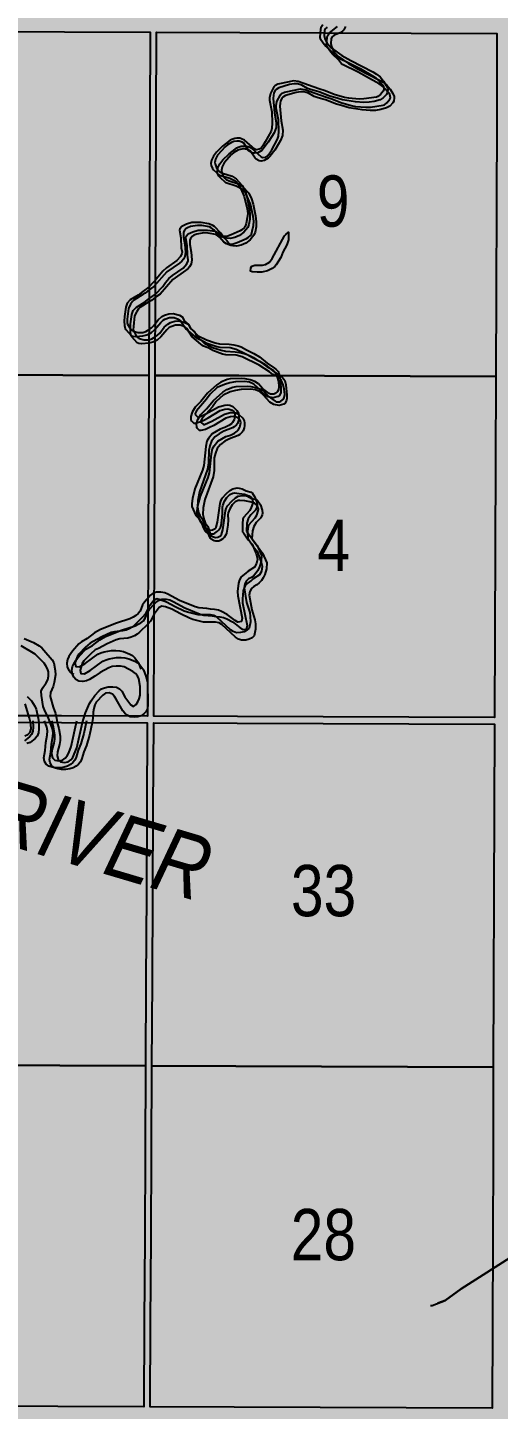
# Model space of a CAD drawing. Extents: x 403018 to 417191, y 6033193 to 6042673.
# Drawn here: x 414123 to 414196.5, y 6037483.4 to 6037699.1 of the extents above; entities that cross this region are included whole.
import ezdxf
from ezdxf.enums import TextEntityAlignment as Align

# ---------------------------------------------------------------- set-up
doc = ezdxf.new("R2010")
doc.units = 0
doc.header["$LTSCALE"] = 5
doc.linetypes.add('DASHED2', pattern=[9.525, 6.35, -3.175])
for name, color, linetype in [('Quarters', 8, 'Continuous'), ('RoadSeg', 57, 'DASHED2'), ('T-WATER', 160, 'Continuous'), ('T-WATER-H', 133, 'Continuous'), ('T-WATER-T', 170, 'Continuous')]:
    doc.layers.add(name, color=color, linetype=linetype)
doc.layers.add('ROUTE-MAP-BACKGROUND-H', color=7, linetype='Continuous', true_color=0xf0ebff)
doc.styles.add('120', font='ARIALN.TTF', dxfattribs={"height": 13})
doc.styles.add('80LS', font='ARIALNI.TTF', dxfattribs={"height": 10})

msp = doc.modelspace()

# ---------------------------------------------------------------- hatches: boundary and pattern name
at = {"layer": 'ROUTE-MAP-BACKGROUND-H'}
h = msp.add_hatch(color=256, dxfattribs=at)
h.dxf.hatch_style = 1
h.paths.add_polyline_path([(412923.423, 6037807.465), (416092.9, 6037807.465), (416092.9, 6035965.758), (412923.423, 6035965.758)])
at = {"layer": 'T-WATER-H'}
h = msp.add_hatch(color=256, dxfattribs=at)
h.dxf.hatch_style = 1
h.paths.add_polyline_path([(414126.76, 6037590.889), (414125.644, 6037590.892), (414126.005, 6037589.935), (414126.096, 6037589.359), (414126.058, 6037588.701), (414125.838, 6037587.519), (414125.735, 6037586.267), (414125.523, 6037585.126), (414125.654, 6037584.577), (414125.913, 6037584.128), (414126.3, 6037583.838), (414126.824, 6037583.659), (414127.436, 6037583.583), (414128.116, 6037583.586), (414128.732, 6037583.663), (414129.249, 6037583.847), (414129.681, 6037584.089), (414130.078, 6037584.398), (414130.385, 6037584.787), (414130.594, 6037585.265), (414130.898, 6037586.341), (414131.298, 6037587.326), (414131.804, 6037588.931), (414132.219, 6037590.875), (414130.701, 6037590.879), (414129.785, 6037586.929), (414129.417, 6037585.946), (414129.172, 6037585.458), (414128.867, 6037585.075), (414128.44, 6037584.779), (414127.84, 6037584.679), (414127.24, 6037584.76), (414126.885, 6037585.115), (414126.748, 6037585.689), (414126.809, 6037586.329), (414127.118, 6037587.451), (414127.203, 6037588.075), (414127.207, 6037588.749), (414126.991, 6037589.955)])

# ---------------------------------------------------------------- linework, layer by layer
at = {"layer": 'Quarters'}
for points in [[(414101.751, 6037644.981), (414088.698, 6037645.027), (414088.755, 6037658.418), (414088.813, 6037671.808), (414088.87, 6037685.199), (414088.88, 6037687.475), (414088.928, 6037698.589), (414101.976, 6037698.544), (414115.359, 6037698.497), (414128.742, 6037698.45), (414142.125, 6037698.403), (414142.072, 6037685.013), (414142.019, 6037671.622), (414141.967, 6037658.231), (414141.914, 6037644.841), (414128.526, 6037644.888), (414115.139, 6037644.934), (414107.739, 6037644.96), (414101.751, 6037644.981)], [(414155.971, 6037644.791), (414142.918, 6037644.837), (414142.971, 6037658.228), (414143.024, 6037671.618), (414143.076, 6037685.009), (414143.129, 6037698.4), (414156.176, 6037698.354), (414169.558, 6037698.307), (414182.94, 6037698.261), (414196.322, 6037698.214), (414196.275, 6037684.823), (414196.227, 6037671.432), (414196.18, 6037658.041), (414196.132, 6037644.651), (414182.745, 6037644.698), (414169.358, 6037644.745), (414155.971, 6037644.791)], [(414101.527, 6037591.769), (414088.47, 6037591.817), (414088.526, 6037604.864), (414088.583, 6037618.246), (414088.64, 6037631.637), (414088.698, 6037645.027), (414101.751, 6037644.981), (414107.739, 6037644.96), (414115.139, 6037644.934), (414128.526, 6037644.888), (414141.914, 6037644.841), (414141.861, 6037631.45), (414141.808, 6037618.059), (414141.756, 6037604.673), (414141.704, 6037591.621), (414128.312, 6037591.67), (414128.075, 6037591.671), (414114.92, 6037591.72), (414101.527, 6037591.769)], [(414195.99, 6037604.478), (414195.943, 6037591.422), (414182.551, 6037591.472), (414169.159, 6037591.521), (414155.766, 6037591.57), (414142.709, 6037591.618), (414142.76, 6037604.669), (414142.813, 6037618.056), (414142.866, 6037631.447), (414142.918, 6037644.837), (414155.971, 6037644.791), (414169.358, 6037644.745), (414182.745, 6037644.698), (414196.132, 6037644.651), (414196.085, 6037631.26), (414196.037, 6037617.869), (414195.99, 6037604.478)], [(414101.181, 6037537.208), (414088.102, 6037537.256), (414088.192, 6037550.644), (414088.283, 6037564.031), (414088.374, 6037577.422), (414088.465, 6037590.812), (414101.523, 6037590.765), (414114.915, 6037590.715), (414128.308, 6037590.666), (414141.7, 6037590.617), (414141.631, 6037577.226), (414141.561, 6037563.836), (414141.493, 6037550.449), (414141.424, 6037537.061), (414128.01, 6037537.11), (414114.596, 6037537.159), (414101.181, 6037537.208)], [(414195.798, 6037550.25), (414195.751, 6037536.863), (414182.337, 6037536.912), (414168.922, 6037536.961), (414155.508, 6037537.01), (414142.429, 6037537.058), (414142.497, 6037550.445), (414142.566, 6037563.832), (414142.635, 6037577.223), (414142.705, 6037590.613), (414155.762, 6037590.566), (414169.155, 6037590.516), (414182.547, 6037590.467), (414195.94, 6037590.418), (414195.892, 6037577.027), (414195.844, 6037563.637), (414195.798, 6037550.25)], [(414100.844, 6037483.994), (414087.742, 6037484.042), (414087.831, 6037497.094), (414087.921, 6037510.481), (414088.011, 6037523.869), (414088.102, 6037537.256), (414101.181, 6037537.208), (414114.596, 6037537.159), (414128.01, 6037537.11), (414141.424, 6037537.061), (414141.356, 6037523.674), (414141.287, 6037510.287), (414141.219, 6037496.899), (414141.152, 6037483.847), (414127.716, 6037483.896), (414114.28, 6037483.945), (414100.844, 6037483.994)], [(414155.257, 6037483.796), (414142.156, 6037483.844), (414142.223, 6037496.896), (414142.291, 6037510.283), (414142.36, 6037523.67), (414142.429, 6037537.058), (414155.508, 6037537.01), (414168.922, 6037536.961), (414182.337, 6037536.912), (414195.751, 6037536.863), (414195.704, 6037523.476), (414195.658, 6037510.088), (414195.611, 6037496.701), (414195.565, 6037483.649), (414182.129, 6037483.698), (414168.693, 6037483.747), (414155.257, 6037483.796)]]:
    msp.add_lwpolyline(points, close=True, dxfattribs=at)
at = {"layer": 'RoadSeg', "flags": 128}
msp.add_lwpolyline([(414495.134, 6037409.072), (414485.611, 6037407.64), (414483.646, 6037407.573), (414482.947, 6037407.74), (414482.247, 6037408.173), (414481.748, 6037408.805), (414475.587, 6037419.261), (414474.655, 6037420.56), (414473.622, 6037421.626), (414448.747, 6037439.574), (414446.749, 6037440.607), (414444.119, 6037441.339), (414439.124, 6037442.005), (414432.097, 6037442.105), (414427.402, 6037441.905), (414425.604, 6037441.406), (414404.891, 6037432.348), (414403.293, 6037431.782), (414402.028, 6037431.582), (414393.969, 6037432.448), (414391.871, 6037432.815), (414390.772, 6037433.347), (414389.607, 6037434.546), (414381.848, 6037445.302), (414379.384, 6037448.066), (414377.319, 6037449.864), (414376.553, 6037450.896), (414376.386, 6037451.695), (414376.853, 6037466.114), (414377.386, 6037475.339), (414377.385, 6037475.838), (414377.619, 6037480.001), (414378.618, 6037490.057), (414379.084, 6037496.784), (414378.984, 6037506.274), (414378.618, 6037512.968), (414378.418, 6037514.566), (414378.085, 6037515.332), (414377.419, 6037516.264), (414376.72, 6037516.764), (414375.654, 6037517.962), (414373.856, 6037521.492), (414372.857, 6037524.19), (414371.591, 6037528.385), (414338.325, 6037526.388), (414305.691, 6037524.656), (414302.294, 6037524.589), (414299.73, 6037524.323), (414287.875, 6037523.69), (414287.742, 6037536.444), (414288.042, 6037569.577), (414288.042, 6037589.924), (414288.275, 6037590.29), (414288.674, 6037590.523), (414292.87, 6037590.523), (414288.674, 6037590.523), (414288.275, 6037590.29), (414288.042, 6037589.924), (414288.042, 6037569.577), (414287.742, 6037536.444), (414287.875, 6037523.69), (414236.56, 6037520.493), (414235.694, 6037520.327), (414233.496, 6037520.327), (414218.944, 6037519.528), (414217.313, 6037518.962), (414214.482, 6037517.263), (414212.317, 6037515.732), (414199.464, 6037507.806), (414190.739, 6037502.245), (414188.208, 6037500.447), (414186.21, 6037499.648), (414181.115, 6037499.614), (414178.651, 6037499.248), (414181.115, 6037499.614), (414186.21, 6037499.648), (414188.208, 6037500.447), (414190.739, 6037502.245), (414199.464, 6037507.806), (414212.317, 6037515.732), (414214.482, 6037517.263), (414217.313, 6037518.962), (414218.944, 6037519.528), (414233.496, 6037520.327), (414235.694, 6037520.327), (414236.56, 6037520.493), (414287.875, 6037523.69), (414299.73, 6037524.323), (414302.294, 6037524.589), (414305.691, 6037524.656), (414338.325, 6037526.388), (414371.591, 6037528.385), (414374.588, 6037528.485), (414375.854, 6037528.852), (414377.119, 6037529.751), (414377.319, 6037530.55), (414377.319, 6037535.745), (414376.886, 6037550.363), (414377.386, 6037552.361), (414377.419, 6037553.993), (414377.019, 6037567.813), (414377.219, 6037568.978), (414378.051, 6037571.076), (414378.085, 6037571.676), (414377.918, 6037572.208), (414377.086, 6037572.941), (414376.753, 6037573.807), (414376.586, 6037580.733), (414376.719, 6037580.833), (414376.586, 6037580.733), (414376.753, 6037573.807), (414377.086, 6037572.941), (414377.918, 6037572.208), (414378.085, 6037571.676), (414378.051, 6037571.076), (414377.219, 6037568.978), (414377.019, 6037567.813), (414377.419, 6037553.993), (414377.386, 6037552.361), (414376.886, 6037550.363), (414377.319, 6037535.745), (414377.319, 6037530.55), (414377.119, 6037529.751), (414375.854, 6037528.852), (414374.588, 6037528.485), (414371.591, 6037528.385)], dxfattribs=at)
at = {"layer": 'T-WATER'}
for points in [[(414172.644, 6037699.301), (414172.397, 6037698.781), (414172.193, 6037698.547), (414171.828, 6037698.299), (414170.868, 6037697.94), (414170.504, 6037697.604), (414170.413, 6037697.361), (414170.391, 6037696.637), (414170.464, 6037696.143), (414170.795, 6037695.456), (414171.453, 6037694.68), (414173.105, 6037693.496), (414174.513, 6037692.702), (414177.948, 6037690.935), (414178.533, 6037690.583), (414179.108, 6037690.139), (414179.64, 6037689.493), (414180.062, 6037688.818), (414180.248, 6037688.36), (414180.277, 6037688.143), (414180.195, 6037687.646), (414180.073, 6037687.394), (414179.559, 6037686.863), (414179.07, 6037686.585), (414178.154, 6037686.31), (414177.364, 6037686.196), (414176.526, 6037686.172), (414175.237, 6037686.281), (414173.224, 6037686.577), (414172.015, 6037686.967), (414171.243, 6037687.149), (414169.521, 6037687.845), (414169.139, 6037687.967), (414168.246, 6037688.197), (414167.781, 6037688.379), (414166.88, 6037688.865), (414166.171, 6037689.074), (414165.67, 6037689.093), (414164.964, 6037688.972), (414163.274, 6037688.494), (414162.848, 6037688.246), (414162.733, 6037688.117), (414162.514, 6037687.659), (414162.429, 6037687.334), (414162.398, 6037686.83), (414162.611, 6037684.578), (414162.858, 6037683.092), (414162.827, 6037682.28), (414162.517, 6037681.49), (414162.165, 6037680.876), (414161.61, 6037680.008), (414160.833, 6037678.996), (414160.577, 6037678.738), (414159.965, 6037678.367), (414159.472, 6037678.284), (414159.168, 6037678.328), (414158.719, 6037678.565), (414158.541, 6037678.745), (414157.79, 6037679.874), (414157.534, 6037680.034), (414157.041, 6037680.163), (414156.72, 6037680.187), (414156.221, 6037680.107), (414155.859, 6037679.985), (414155.239, 6037679.62), (414154.858, 6037679.295), (414153.696, 6037677.994), (414153.384, 6037677.361), (414153.282, 6037676.873), (414153.286, 6037676.673), (414153.504, 6037676.022), (414153.812, 6037675.625), (414154.031, 6037675.432), (414154.471, 6037675.185), (414155.936, 6037674.722), (414156.577, 6037674.309), (414157.534, 6037673.276), (414157.976, 6037672.372), (414158.235, 6037671.565), (414158.6, 6037669.74), (414158.685, 6037668.823), (414158.683, 6037667.996), (414158.538, 6037667.164), (414158.355, 6037666.7), (414157.761, 6037665.966), (414157.096, 6037665.461), (414156.369, 6037665.152), (414155.625, 6037665.008), (414155.124, 6037665.034), (414154.752, 6037665.092), (414154.064, 6037665.359), (414153.657, 6037665.652), (414153.05, 6037666.349), (414152.679, 6037666.678), (414152.383, 6037666.818), (414151.22, 6037667.048), (414150.51, 6037667.07), (414149.426, 6037666.887), (414148.961, 6037666.712), (414148.755, 6037666.585), (414148.427, 6037666.209), (414148.339, 6037665.94), (414148.348, 6037665.248), (414148.56, 6037664.077), (414148.645, 6037662.888), (414148.557, 6037662.217), (414148.31, 6037661.778), (414148.079, 6037661.508), (414147.688, 6037661.19), (414145.7, 6037659.817), (414143.698, 6037657.534), (414142.967, 6037657.019), (414142.332, 6037656.531), (414141.959, 6037656.296), (414140.556, 6037655.411), (414140.335, 6037655.203), (414140.038, 6037654.797), (414139.723, 6037654.144), (414139.516, 6037652.463), (414139.51, 6037651.967), (414139.572, 6037651.71), (414139.892, 6037651.102), (414140.226, 6037650.731), (414140.411, 6037650.607), (414141.187, 6037650.375), (414141.936, 6037650.405), (414142.395, 6037650.541), (414142.942, 6037650.841), (414143.281, 6037651.087), (414143.635, 6037651.441), (414144.331, 6037652.348), (414144.902, 6037652.848), (414145.339, 6037653.092), (414146, 6037653.297), (414146.688, 6037653.323), (414147.666, 6037653.048), (414148.094, 6037652.806), (414148.433, 6037652.137), (414149.074, 6037651.633), (414149.368, 6037651.024), (414150.602, 6037649.858), (414151.892, 6037649.206), (414153.217, 6037648.745), (414153.909, 6037648.598), (414155.416, 6037648.518), (414156.12, 6037648.426), (414156.806, 6037648.272), (414157.275, 6037648.102), (414158.13, 6037647.618), (414159.243, 6037647.076), (414160.129, 6037646.529), (414161.331, 6037645.524), (414162.46, 6037644.768), (414162.748, 6037644.575), (414163.042, 6037644.236), (414163.158, 6037644.017), (414163.326, 6037643.352), (414163.474, 6037641.734), (414163.474, 6037641.237), (414163.433, 6037640.946), (414163.223, 6037640.5), (414163.015, 6037640.331), (414162.277, 6037640.147), (414161.458, 6037640.302), (414160.863, 6037640.648), (414159.835, 6037641.756), (414159.219, 6037642.293), (414158.584, 6037642.568), (414157.834, 6037642.678), (414156.377, 6037642.652), (414155.477, 6037642.494), (414154.64, 6037642.255), (414153.538, 6037641.771), (414152.44, 6037640.738), (414151.87, 6037639.93), (414150.276, 6037638.144), (414150.054, 6037637.716), (414150.113, 6037637.494), (414150.496, 6037637.146), (414150.649, 6037637.157), (414151.756, 6037637.692), (414153.737, 6037638.766), (414154.689, 6037639.03), (414155.187, 6037639.052), (414155.504, 6037639.001), (414155.963, 6037638.798), (414156.596, 6037638.162), (414156.845, 6037637.732), (414156.904, 6037637.454), (414156.874, 6037636.945), (414156.831, 6037636.623), (414156.653, 6037636.157), (414156.528, 6037635.963), (414156.161, 6037635.619), (414155.873, 6037635.455), (414154.551, 6037634.954), (414153.803, 6037634.55), (414153.138, 6037634.054), (414152.8, 6037633.686), (414152.613, 6037633.397), (414152.326, 6037632.687), (414152.169, 6037631.955), (414152.127, 6037630.009), (414151.997, 6037629.017), (414150.711, 6037625.481), (414150.438, 6037624.159), (414150.393, 6037623.108), (414150.561, 6037622.293), (414150.756, 6037621.833), (414151.175, 6037621.234), (414151.457, 6037620.24), (414151.697, 6037619.812), (414151.877, 6037619.676), (414152.37, 6037619.544), (414152.7, 6037619.561), (414153.148, 6037619.791), (414153.291, 6037619.997), (414153.491, 6037620.742), (414153.919, 6037623.699), (414154.015, 6037624.038), (414154.236, 6037624.485), (414154.925, 6037625.221), (414155.473, 6037625.713), (414155.902, 6037625.966), (414156.569, 6037626.097), (414156.882, 6037626.083), (414157.369, 6037625.956), (414157.991, 6037625.64), (414158.772, 6037625.438), (414158.915, 6037625.326), (414159.366, 6037624.655), (414159.644, 6037623.818), (414159.685, 6037623.324), (414159.649, 6037623.073), (414159.443, 6037622.614), (414158.703, 6037621.895), (414158.324, 6037621.262), (414158.109, 6037620.58), (414158.034, 6037619.337), (414158.071, 6037619.288), (414159.041, 6037617.999), (414159.717, 6037617.1), (414160.388, 6037615.562), (414160.33, 6037614.618), (414160.039, 6037613.761), (414159.808, 6037613.216), (414159.532, 6037612.823), (414159.187, 6037612.458), (414158.787, 6037612.144), (414158.344, 6037611.891), (414157.981, 6037611.564), (414157.738, 6037611.091), (414157.626, 6037610.516), (414158.025, 6037608.235), (414158.512, 6037606.684), (414158.59, 6037606.058), (414158.61, 6037605.198), (414158.41, 6037604.201), (414158.057, 6037603.884), (414157.629, 6037603.644), (414157.074, 6037603.521), (414156.436, 6037603.507), (414155.919, 6037603.687), (414155.478, 6037603.956), (414153.351, 6037605.956), (414152.908, 6037606.199), (414152.375, 6037606.339), (414151.083, 6037606.301), (414150.457, 6037606.339), (414148.785, 6037606.728), (414148.278, 6037606.922), (414146.872, 6037607.604), (414145.511, 6037608.332), (414144.532, 6037608.699), (414143.987, 6037608.824), (414143.548, 6037608.592), (414142.772, 6037607.59), (414142.188, 6037606.462), (414141.761, 6037605.982), (414140.501, 6037604.746), (414140.124, 6037604.429), (414139.676, 6037604.187), (414139.193, 6037603.982), (414138.655, 6037603.836), (414137.383, 6037603.734), (414136.849, 6037603.583), (414135.421, 6037602.92), (414134.069, 6037602.188), (414133.579, 6037601.976), (414132.825, 6037601.332), (414131.798, 6037600.264), (414131.525, 6037599.845), (414131.194, 6037598.818), (414131.314, 6037598.316), (414131.906, 6037598.25), (414132.787, 6037598.763), (414134.777, 6037600.209), (414135.247, 6037600.431), (414135.752, 6037600.598), (414136.908, 6037600.794), (414137.594, 6037600.798), (414138.201, 6037600.728), (414138.789, 6037600.614), (414139.749, 6037600.227), (414140.199, 6037599.99), (414140.533, 6037599.651), (414141.101, 6037598.86), (414141.49, 6037597.863), (414141.725, 6037596.97), (414141.762, 6037593.421), (414141.709, 6037592.779), (414141.488, 6037592.322), (414141.147, 6037591.989), (414140.727, 6037591.708), (414140.234, 6037591.534), (414139.626, 6037591.464), (414139.017, 6037591.528), (414138.572, 6037591.797), (414138.213, 6037592.114), (414137.896, 6037592.489), (414136.846, 6037594.308), (414136.567, 6037594.733), (414136.237, 6037595.087), (414135.741, 6037595.275), (414135.151, 6037595.215), (414134.745, 6037594.946), (414133.736, 6037593.85), (414133.52, 6037593.39), (414133.361, 6037592.863), (414133.237, 6037592.277), (414133.184, 6037591.318), (414133.11, 6037590.648), (414132.688, 6037588.682), (414132.181, 6037587.078), (414131.78, 6037586.094), (414131.475, 6037585.019), (414131.265, 6037584.541), (414130.958, 6037584.153), (414130.561, 6037583.844), (414130.129, 6037583.603), (414129.612, 6037583.419), (414128.996, 6037583.343), (414128.317, 6037583.341), (414127.705, 6037583.417), (414127.182, 6037583.596), (414126.795, 6037583.887), (414126.536, 6037584.336), (414126.406, 6037584.884), (414126.619, 6037586.025), (414126.723, 6037587.277), (414126.945, 6037588.458), (414126.983, 6037589.115), (414126.893, 6037589.691), (414126.524, 6037590.672), (414126.247, 6037591.344), (414125.62, 6037592.629), (414125.444, 6037593.151), (414125.151, 6037594.882), (414125.139, 6037595.521), (414125.331, 6037596.029), (414125.913, 6037596.835), (414126.135, 6037597.318), (414126.266, 6037597.895), (414126.266, 6037598.543), (414126.086, 6037599.054), (414125.862, 6037599.51), (414125.571, 6037599.921), (414124.186, 6037601.313), (414121.972, 6037602.613)], [(414122.48, 6037603.76), (414123.905, 6037603.117), (414124.79, 6037602.609), (414125.2, 6037602.284), (414125.533, 6037601.935), (414126.862, 6037600.435), (414127.075, 6037599.949), (414127.283, 6037598.752), (414127.335, 6037598.114), (414127.141, 6037596.879), (414126.999, 6037596.298), (414126.59, 6037595.325), (414126.54, 6037594.721), (414126.991, 6037593.048), (414127.38, 6037592.053), (414127.517, 6037591.339), (414127.642, 6037590.666), (414127.879, 6037589.71), (414128.093, 6037588.504), (414128.089, 6037587.83), (414128.003, 6037587.207), (414127.693, 6037586.086), (414127.631, 6037585.447), (414127.768, 6037584.872), (414128.122, 6037584.517), (414128.722, 6037584.435), (414129.322, 6037584.536), (414129.749, 6037584.83), (414130.054, 6037585.213), (414130.299, 6037585.7), (414130.668, 6037586.683), (414131.593, 6037590.657), (414131.787, 6037591.323), (414132.031, 6037592.175), (414132.661, 6037593.595), (414132.922, 6037594.06), (414133.519, 6037594.872), (414134.159, 6037595.612), (414134.554, 6037595.9), (414135.03, 6037596.091), (414135.608, 6037596.203), (414136.296, 6037596.227), (414136.908, 6037596.151), (414137.381, 6037595.924), (414137.718, 6037595.537), (414138.179, 6037594.646), (414139.114, 6037593.401), (414139.544, 6037593.164), (414139.956, 6037593.45), (414140.232, 6037593.868), (414140.449, 6037594.361), (414140.583, 6037594.912), (414140.583, 6037596.252), (414140.387, 6037597.456), (414140.184, 6037597.959), (414139.836, 6037598.326), (414139.415, 6037598.611), (414138.077, 6037599.333), (414137.512, 6037599.454), (414136.824, 6037599.447), (414136.188, 6037599.387), (414135.668, 6037599.212), (414134.314, 6037598.477), (414133.502, 6037597.869), (414132.665, 6037597.358), (414132.174, 6037597.165), (414131.624, 6037597.039), (414131.009, 6037597.129), (414130.554, 6037597.39), (414130.213, 6037597.745), (414129.992, 6037598.218), (414129.926, 6037598.84), (414130.034, 6037599.411), (414130.253, 6037599.895), (414130.539, 6037600.332), (414130.822, 6037600.733), (414131.817, 6037601.857), (414132.218, 6037602.176), (414133.139, 6037602.671), (414134.286, 6037603.571), (414135.191, 6037604.068), (414137.677, 6037605.047), (414139.797, 6037605.752), (414140.291, 6037605.982), (414140.708, 6037606.233), (414141.081, 6037606.542), (414141.382, 6037606.931), (414141.769, 6037607.921), (414142.066, 6037608.326), (414142.778, 6037609.108), (414143.029, 6037609.407), (414143.436, 6037609.72), (414143.95, 6037609.894), (414144.638, 6037609.89), (414145.243, 6037609.78), (414145.725, 6037609.563), (414147.543, 6037608.545), (414149.973, 6037607.55), (414150.548, 6037607.402), (414151.812, 6037607.292), (414152.379, 6037607.191), (414153.025, 6037607.163), (414153.606, 6037607.049), (414154.114, 6037606.834), (414154.992, 6037606.347), (414155.417, 6037606.072), (414156.21, 6037605.411), (414156.65, 6037605.17), (414157.21, 6037605.242), (414157.339, 6037605.76), (414156.64, 6037609.261), (414156.618, 6037609.941), (414156.736, 6037611.228), (414156.918, 6037611.762), (414157.163, 6037612.211), (414157.929, 6037612.79), (414158.272, 6037613.129), (414159.29, 6037613.737), (414159.578, 6037614.285), (414159.717, 6037615), (414159.507, 6037615.835), (414158.902, 6037617.323), (414158.292, 6037618.001), (414157.549, 6037619.089), (414157.43, 6037619.263), (414157.415, 6037620.52), (414157.49, 6037621.25), (414157.58, 6037621.493), (414158.551, 6037622.58), (414158.795, 6037623.017), (414159.033, 6037623.705), (414159.047, 6037623.928), (414158.937, 6037624.425), (414158.834, 6037624.583), (414158.437, 6037624.878), (414157.733, 6037625.1), (414156.931, 6037625.245), (414156.155, 6037625.317), (414155.908, 6037625.283), (414155.448, 6037625.086), (414154.956, 6037624.617), (414154.602, 6037624.023), (414154.351, 6037623.356), (414154.298, 6037623.085), (414154.316, 6037622.287), (414154.259, 6037621.457), (414154.067, 6037620.23), (414153.966, 6037619.928), (414153.687, 6037619.512), (414153.508, 6037619.345), (414153.098, 6037619.045), (414152.888, 6037618.969), (414152.385, 6037618.937), (414152.127, 6037619.006), (414151.688, 6037619.254), (414151.568, 6037619.38), (414151.344, 6037619.819), (414150.983, 6037620.771), (414150.584, 6037621.35), (414150.111, 6037621.829), (414149.495, 6037623.212), (414149.501, 6037623.707), (414149.612, 6037624.468), (414150.009, 6037625.99), (414151.188, 6037628.894), (414151.396, 6037629.63), (414151.707, 6037632.564), (414151.906, 6037633.413), (414152.156, 6037633.844), (414152.724, 6037634.567), (414153.958, 6037635.288), (414154.696, 6037635.529), (414155.323, 6037635.815), (414155.731, 6037636.111), (414155.893, 6037636.292), (414156.146, 6037636.726), (414156.213, 6037636.953), (414156.288, 6037637.46), (414156.249, 6037637.669), (414155.985, 6037638.099), (414155.824, 6037638.224), (414155.359, 6037638.408), (414155.185, 6037638.424), (414154.689, 6037638.379), (414153.961, 6037638.162), (414152.094, 6037637.031), (414151.437, 6037636.687), (414150.796, 6037636.412), (414150.071, 6037636.208), (414149.845, 6037636.237), (414149.487, 6037636.587), (414149.419, 6037636.751), (414149.374, 6037637.246), (414149.604, 6037637.958), (414150.07, 6037638.735), (414150.948, 6037639.604), (414152.02, 6037640.892), (414153.48, 6037642.197), (414154.111, 6037642.612), (414155.071, 6037643.021), (414155.564, 6037643.098), (414157.371, 6037643.14), (414157.871, 6037643.11), (414158.666, 6037642.952), (414159.412, 6037642.689), (414159.97, 6037642.326), (414160.604, 6037641.567), (414161.657, 6037640.797), (414161.848, 6037640.711), (414162.354, 6037640.722), (414162.57, 6037640.814), (414162.96, 6037641.139), (414163.09, 6037641.376), (414163.16, 6037641.861), (414163.098, 6037642.693), (414162.9, 6037643.364), (414162.597, 6037644.063), (414162.225, 6037644.489), (414161.771, 6037644.771), (414161.309, 6037644.979), (414160.784, 6037645.411), (414159.192, 6037646.409), (414156.528, 6037647.749), (414155.554, 6037648.008), (414153.958, 6037648.049), (414153.468, 6037648.146), (414151.93, 6037648.697), (414151.198, 6037649.119), (414150.498, 6037649.407), (414150.085, 6037649.686), (414148.707, 6037650.872), (414147.856, 6037652.147), (414147.453, 6037652.444), (414146.825, 6037652.698), (414146.127, 6037652.688), (414145.372, 6037652.429), (414145.131, 6037652.284), (414144.755, 6037651.957), (414143.8, 6037650.831), (414143.235, 6037650.347), (414142.94, 6037650.183), (414142.587, 6037650.032), (414141.934, 6037649.883), (414140.863, 6037649.745), (414140.359, 6037649.816), (414140.126, 6037649.923), (414139.272, 6037650.835), (414139.168, 6037651.008), (414139.083, 6037651.497), (414139.052, 6037652.176), (414139.087, 6037652.9), (414139.283, 6037654.319), (414139.514, 6037654.974), (414140.002, 6037655.477), (414141.227, 6037656.22), (414141.961, 6037656.763), (414142.969, 6037657.5), (414142.973, 6037657.503), (414144.124, 6037658.725), (414144.548, 6037659.337), (414145.078, 6037659.948), (414145.659, 6037660.442), (414147.289, 6037661.579), (414147.862, 6037662.228), (414148.07, 6037662.689), (414148.1, 6037662.868), (414147.981, 6037663.582), (414147.93, 6037665.129), (414147.705, 6037666.348), (414147.748, 6037666.559), (414148.087, 6037666.911), (414148.795, 6037667.244), (414149.651, 6037667.5), (414151.085, 6037667.512), (414152.284, 6037667.323), (414152.922, 6037667.047), (414153.154, 6037666.868), (414154.128, 6037665.888), (414154.432, 6037665.457), (414154.598, 6037665.329), (414155.086, 6037665.342), (414155.762, 6037665.576), (414157.202, 6037666.199), (414157.465, 6037666.35), (414157.841, 6037666.688), (414157.95, 6037666.853), (414158.104, 6037667.324), (414158.291, 6037668.224), (414158.361, 6037668.889), (414158.259, 6037669.609), (414157.807, 6037671.566), (414157.102, 6037673.214), (414156.624, 6037673.789), (414156.218, 6037674.078), (414155.571, 6037674.393), (414153.97, 6037674.909), (414153.058, 6037675.697), (414152.875, 6037675.936), (414152.679, 6037676.403), (414152.648, 6037676.717), (414152.734, 6037677.208), (414153.051, 6037677.845), (414153.502, 6037678.501), (414154.486, 6037679.432), (414155.685, 6037680.336), (414155.905, 6037680.459), (414156.384, 6037680.602), (414156.679, 6037680.629), (414157.183, 6037680.623), (414157.442, 6037680.563), (414157.897, 6037680.354), (414159.49, 6037678.921), (414159.707, 6037678.828), (414160.201, 6037678.902), (414160.438, 6037679.047), (414160.76, 6037679.422), (414161.13, 6037680.052), (414162.046, 6037681.703), (414162.196, 6037682.18), (414162.249, 6037682.952), (414162.199, 6037684.741), (414161.84, 6037686.565), (414161.811, 6037686.926), (414161.958, 6037687.604), (414162.518, 6037688.641), (414162.684, 6037688.819), (414163.128, 6037689.039), (414163.392, 6037689.105), (414165.622, 6037689.545), (414166.3, 6037689.453), (414169.521, 6037688.314), (414170.505, 6037687.995), (414171.933, 6037687.427), (414173.52, 6037686.95), (414174.214, 6037686.813), (414175.818, 6037686.678), (414176.565, 6037686.707), (414178.536, 6037686.988), (414178.734, 6037687.071), (414179.13, 6037687.375), (414179.592, 6037687.933), (414179.675, 6037688.168), (414179.602, 6037688.661), (414179.513, 6037688.839), (414178.499, 6037689.942), (414177.93, 6037690.336), (414175.961, 6037691.456), (414174.638, 6037692.16), (414172.192, 6037693.349), (414172.043, 6037693.459), (414171.571, 6037694.093), (414170.632, 6037694.946), (414170.199, 6037695.491), (414169.753, 6037696.165), (414169.69, 6037696.334), (414169.807, 6037697.614), (414169.856, 6037697.817), (414170.163, 6037698.305), (414171.392, 6037699.306)], [(414122.918, 6037594.731), (414123.603, 6037594.059), (414124.139, 6037593.201), (414124.343, 6037592.729), (414124.624, 6037591.35), (414124.73, 6037590.679), (414124.763, 6037589.686), (414124.7, 6037589.06), (414124.512, 6037588.543), (414124.169, 6037588.178), (414123.395, 6037587.559), (414122.869, 6037587.379)], [(414122.553, 6037588.595), (414123.047, 6037588.792), (414123.38, 6037589.146), (414123.546, 6037589.68), (414123.528, 6037590.336), (414123.466, 6037590.684), (414123.308, 6037591.354), (414122.64, 6037593.584)]]:
    msp.add_lwpolyline(points, dxfattribs=at)
at = {"layer": 'T-WATER', "flags": 128}
for points in [[(414169.809, 6037699.204), (414169.446, 6037698.867), (414169.356, 6037698.624), (414169.336, 6037697.899), (414169.411, 6037697.405), (414169.744, 6037696.719), (414170.404, 6037695.944), (414172.061, 6037694.764), (414173.473, 6037693.974), (414176.915, 6037692.216), (414177.502, 6037691.864), (414178.078, 6037691.422), (414178.612, 6037690.777), (414179.037, 6037690.103), (414179.224, 6037689.645), (414179.254, 6037689.428), (414179.173, 6037688.93), (414179.052, 6037688.677), (414178.539, 6037688.145), (414178.05, 6037687.866), (414177.134, 6037687.588), (414176.344, 6037687.471), (414175.506, 6037687.444), (414174.215, 6037687.549), (414172.201, 6037687.841), (414170.99, 6037688.227), (414170.216, 6037688.407), (414168.489, 6037689.099), (414168.108, 6037689.22), (414167.214, 6037689.447), (414166.748, 6037689.628), (414165.845, 6037690.112), (414165.135, 6037690.319), (414164.634, 6037690.336)], [(414169.103, 6037699.568), (414168.797, 6037699.079), (414168.748, 6037698.876), (414168.635, 6037697.594), (414168.699, 6037697.425), (414169.147, 6037696.752), (414169.582, 6037696.208), (414170.525, 6037695.357), (414170.998, 6037694.724), (414171.147, 6037694.614), (414173.599, 6037693.432), (414174.925, 6037692.731), (414176.899, 6037691.615), (414177.47, 6037691.223), (414178.487, 6037690.122), (414178.577, 6037689.944), (414178.651, 6037689.452), (414178.569, 6037689.215), (414178.108, 6037688.656), (414177.713, 6037688.351)], [(414177.713, 6037688.351), (414177.515, 6037688.267), (414175.543, 6037687.98), (414174.796, 6037687.949), (414173.19, 6037688.079), (414172.495, 6037688.214), (414170.906, 6037688.687), (414169.475, 6037689.251), (414168.489, 6037689.567), (414165.263, 6037690.698), (414164.584, 6037690.788), (414162.354, 6037690.341), (414162.089, 6037690.274), (414161.646, 6037690.053), (414161.48, 6037689.875), (414160.923, 6037688.835), (414160.778, 6037688.156), (414160.808, 6037687.795), (414161.172, 6037685.97), (414161.228, 6037684.181), (414161.177, 6037683.408), (414161.028, 6037682.93), (414160.116, 6037681.275), (414159.748, 6037680.643), (414159.427, 6037680.267), (414159.19, 6037680.122), (414158.696, 6037680.046), (414158.479, 6037680.139), (414156.88, 6037681.568), (414156.424, 6037681.775), (414156.165, 6037681.835), (414155.661, 6037681.84), (414155.365, 6037681.812), (414154.886, 6037681.667), (414154.667, 6037681.544), (414153.47, 6037680.636), (414152.487, 6037679.7), (414152.038, 6037679.043), (414151.722, 6037678.404), (414151.638, 6037677.913), (414151.67, 6037677.599), (414151.867, 6037677.132), (414152.051, 6037676.893), (414152.966, 6037676.108), (414154.57, 6037675.596), (414155.218, 6037675.283), (414155.626, 6037674.994), (414156.105, 6037674.42), (414156.816, 6037672.774), (414157.274, 6037670.816), (414157.378, 6037670.096), (414157.31, 6037669.43), (414157.125, 6037668.529), (414156.973, 6037668.057), (414156.864, 6037667.892), (414156.489, 6037667.553), (414156.226, 6037667.4), (414154.787, 6037666.773), (414154.111, 6037666.536), (414153.622, 6037666.522), (414153.456, 6037666.65), (414153.151, 6037667.081), (414152.173, 6037668.059), (414151.941, 6037668.236), (414151.301, 6037668.511), (414150.101, 6037668.696), (414148.666, 6037668.68), (414147.81, 6037668.422), (414147.102, 6037668.087), (414146.764, 6037667.733), (414146.722, 6037667.522), (414146.95, 6037666.303), (414147.006, 6037664.755), (414147.127, 6037664.041), (414147.098, 6037663.861), (414146.89, 6037663.4), (414146.319, 6037662.748), (414144.692, 6037661.606), (414144.112, 6037661.109), (414143.583, 6037660.497), (414143.16, 6037659.883), (414142.007, 6037658.653), (414141.001, 6037657.913), (414140.269, 6037657.368), (414139.044, 6037656.62), (414138.558, 6037656.116), (414138.329, 6037655.46), (414138.136, 6037654.039), (414138.103, 6037653.315), (414138.137, 6037652.635), (414138.223, 6037652.146)], [(414164.634, 6037690.336), (414163.928, 6037690.213), (414162.238, 6037689.73), (414161.812, 6037689.48), (414161.697, 6037689.35), (414161.479, 6037688.892), (414161.396, 6037688.566), (414161.366, 6037688.062), (414161.586, 6037685.809), (414161.837, 6037684.322), (414161.808, 6037683.51), (414161.501, 6037682.718), (414161.15, 6037682.102), (414160.597, 6037681.232), (414159.823, 6037680.217), (414159.567, 6037679.959), (414158.955, 6037679.586), (414158.462, 6037679.501), (414158.158, 6037679.544), (414157.708, 6037679.78), (414157.53, 6037679.96), (414156.775, 6037681.087), (414156.517, 6037681.247), (414156.024, 6037681.375), (414155.702, 6037681.398), (414155.204, 6037681.316), (414154.842, 6037681.193), (414154.222, 6037680.826), (414153.842, 6037680.499), (414152.683, 6037679.194), (414152.373, 6037678.56), (414152.272, 6037678.071), (414152.277, 6037677.871), (414152.497, 6037677.22), (414152.806, 6037676.824), (414153.026, 6037676.631), (414153.467, 6037676.385), (414154.934, 6037675.926), (414155.577, 6037675.515), (414156.537, 6037674.484), (414156.982, 6037673.581), (414157.244, 6037672.774), (414157.614, 6037670.948), (414157.703, 6037670.031), (414157.703, 6037669.204), (414157.56, 6037668.37), (414157.379, 6037667.906), (414156.786, 6037667.169), (414156.122, 6037666.662), (414155.395, 6037666.35), (414154.651, 6037666.204), (414154.15, 6037666.228), (414153.777, 6037666.285), (414153.088, 6037666.551), (414152.68, 6037666.842), (414152.071, 6037667.538), (414151.698, 6037667.867), (414151.402, 6037668.006), (414150.237, 6037668.233), (414149.527, 6037668.252), (414148.442, 6037668.066), (414147.977, 6037667.89), (414147.772, 6037667.762), (414147.444, 6037667.385), (414147.357, 6037667.116), (414147.368, 6037666.423), (414147.584, 6037665.252), (414147.672, 6037664.063), (414147.586, 6037663.39), (414147.34, 6037662.951), (414147.11, 6037662.679), (414146.719, 6037662.36), (414144.734, 6037660.981), (414142.737, 6037658.69), (414142.006, 6037658.171), (414141.373, 6037657.682), (414141.001, 6037657.446), (414139.6, 6037656.557), (414139.379, 6037656.348), (414139.083, 6037655.94), (414138.769, 6037655.286), (414138.567, 6037653.603), (414138.562, 6037653.106), (414138.626, 6037652.85), (414138.947, 6037652.242), (414139.282, 6037651.871), (414139.468, 6037651.748), (414140.245, 6037651.518), (414140.995, 6037651.551), (414141.454, 6037651.688), (414142, 6037651.989)], [(414138.223, 6037652.146), (414138.328, 6037651.973), (414139.185, 6037651.063), (414139.419, 6037650.957), (414139.923, 6037650.887), (414140.994, 6037651.028), (414141.647, 6037651.179), (414141.999, 6037651.331), (414142.295, 6037651.497), (414142.859, 6037651.982), (414143.811, 6037653.112), (414144.187, 6037653.44), (414144.428, 6037653.586), (414145.182, 6037653.847), (414145.88, 6037653.859), (414146.51, 6037653.607), (414146.914, 6037653.311), (414147.769, 6037652.037), (414149.151, 6037650.855), (414149.566, 6037650.577), (414150.268, 6037650.291), (414151.001, 6037649.87), (414152.542, 6037649.324), (414153.033, 6037649.228), (414154.63, 6037649.192), (414155.605, 6037648.935), (414158.275, 6037647.601), (414159.871, 6037646.608), (414160.397, 6037646.177), (414160.861, 6037645.97), (414161.316, 6037645.689), (414161.69, 6037645.264), (414161.995, 6037644.566), (414162.195, 6037643.895), (414162.259, 6037643.062), (414162.191, 6037642.576), (414162.061, 6037642.339), (414161.672, 6037642.013), (414161.455, 6037641.92), (414160.95, 6037641.907), (414160.758, 6037641.993), (414159.703, 6037642.761), (414159.066, 6037643.518), (414158.506, 6037643.88), (414157.759, 6037644.141), (414156.962, 6037644.297), (414156.463, 6037644.325), (414154.654, 6037644.278), (414154.161, 6037644.199), (414153.201, 6037643.787), (414152.571, 6037643.37), (414151.114, 6037642.06), (414150.045, 6037640.768), (414149.169, 6037639.895), (414148.705, 6037639.117), (414148.477, 6037638.404), (414148.523, 6037637.909), (414148.592, 6037637.744), (414148.951, 6037637.395), (414149.177, 6037637.366), (414149.902, 6037637.573), (414150.543, 6037637.85), (414151.199, 6037638.197), (414153.064, 6037639.334), (414153.793, 6037639.553), (414154.288, 6037639.599), (414154.462, 6037639.583), (414154.929, 6037639.402), (414155.09, 6037639.277), (414155.355, 6037638.847), (414155.395, 6037638.638), (414155.322, 6037638.13), (414155.255, 6037637.903), (414155.003, 6037637.468), (414154.842, 6037637.286), (414154.435, 6037636.988), (414153.807, 6037636.701), (414153.07, 6037636.458), (414151.837, 6037635.732), (414151.271, 6037635.008), (414151.022, 6037634.575), (414150.825, 6037633.725), (414150.522, 6037630.787), (414150.316, 6037630.051), (414149.145, 6037627.141), (414148.752, 6037625.617), (414148.643, 6037624.855), (414148.638, 6037624.36), (414149.259, 6037622.977), (414149.734, 6037622.499), (414150.135, 6037621.921)], [(414142, 6037651.989), (414142.339, 6037652.236), (414142.692, 6037652.592), (414143.385, 6037653.502), (414143.956, 6037654.004), (414144.392, 6037654.249), (414145.053, 6037654.457), (414145.742, 6037654.484), (414146.722, 6037654.212), (414147.151, 6037653.972), (414147.491, 6037653.303), (414148.135, 6037652.8), (414148.43, 6037652.192), (414149.669, 6037651.028), (414150.962, 6037650.38), (414152.289, 6037649.922), (414152.981, 6037649.777), (414154.491, 6037649.702), (414155.195, 6037649.611), (414155.882, 6037649.46), (414156.352, 6037649.291), (414157.209, 6037648.809), (414158.324, 6037648.269), (414159.212, 6037647.725), (414160.419, 6037646.722), (414161.55, 6037645.97), (414161.839, 6037645.777), (414162.134, 6037645.438), (414162.251, 6037645.219), (414162.421, 6037644.555), (414162.573, 6037642.936), (414162.575, 6037642.439), (414162.535, 6037642.147), (414162.327, 6037641.7), (414162.118, 6037641.53), (414161.381, 6037641.345), (414160.56, 6037641.497), (414159.964, 6037641.841), (414158.932, 6037642.948), (414158.314, 6037643.483), (414157.678, 6037643.757), (414156.927, 6037643.864), (414155.469, 6037643.833), (414154.569, 6037643.673), (414153.732, 6037643.432), (414152.63, 6037642.944), (414151.535, 6037641.907), (414150.966, 6037641.097), (414149.376, 6037639.305), (414149.156, 6037638.876), (414149.216, 6037638.654), (414149.6, 6037638.307), (414149.753, 6037638.318), (414150.859, 6037638.857), (414152.839, 6037639.938), (414153.79, 6037640.205), (414154.288, 6037640.228), (414154.606, 6037640.178), (414155.066, 6037639.975), (414155.701, 6037639.341), (414155.952, 6037638.911), (414156.011, 6037638.633), (414155.983, 6037638.124), (414155.94, 6037637.802), (414155.764, 6037637.335), (414155.64, 6037637.141), (414155.273, 6037636.795), (414154.986, 6037636.63), (414153.664, 6037636.125), (414152.916, 6037635.719), (414152.253, 6037635.22), (414151.916, 6037634.851), (414151.729, 6037634.561), (414151.444, 6037633.85), (414151.289, 6037633.117), (414151.253, 6037631.169), (414151.125, 6037630.176), (414149.849, 6037626.634), (414149.579, 6037625.31), (414149.538, 6037624.259), (414149.708, 6037623.443), (414149.905, 6037622.983), (414150.325, 6037622.385), (414150.611, 6037621.391), (414150.852, 6037620.964), (414151.032, 6037620.828), (414151.526, 6037620.698), (414151.857, 6037620.716), (414152.305, 6037620.947), (414152.447, 6037621.153), (414152.645, 6037621.9)], [(414152.645, 6037621.9), (414153.064, 6037624.86), (414153.16, 6037625.199), (414153.379, 6037625.648), (414154.066, 6037626.386), (414154.614, 6037626.88), (414155.043, 6037627.134), (414155.71, 6037627.268), (414156.023, 6037627.255), (414156.511, 6037627.129), (414157.134, 6037626.814), (414157.915, 6037626.614), (414158.06, 6037626.503), (414158.513, 6037625.832), (414158.793, 6037624.995), (414158.836, 6037624.501), (414158.8, 6037624.25), (414158.595, 6037623.79), (414157.857, 6037623.069), (414157.48, 6037622.434), (414157.266, 6037621.751), (414157.195, 6037620.507), (414157.232, 6037620.458), (414158.206, 6037619.171), (414158.885, 6037618.273), (414159.561, 6037616.735), (414159.506, 6037615.791), (414159.218, 6037614.933), (414158.988, 6037614.387), (414158.714, 6037613.993), (414158.369, 6037613.627), (414157.969, 6037613.311), (414157.527, 6037613.056), (414157.165, 6037612.728), (414156.922, 6037612.254), (414156.812, 6037611.678), (414157.218, 6037609.397), (414157.71, 6037607.846), (414157.79, 6037607.22), (414157.813, 6037606.359), (414157.615, 6037605.361), (414157.263, 6037605.043), (414156.835, 6037604.801), (414156.281, 6037604.677), (414155.642, 6037604.661), (414155.124, 6037604.839), (414154.682, 6037605.107), (414152.548, 6037607.102), (414152.103, 6037607.345), (414151.569, 6037607.483), (414150.277, 6037607.441), (414149.65, 6037607.477), (414147.976, 6037607.862), (414147.468, 6037608.054), (414146.059, 6037608.732), (414144.695, 6037609.457), (414143.714, 6037609.821), (414143.168, 6037609.945), (414142.73, 6037609.711), (414141.956, 6037608.706), (414141.375, 6037607.576), (414140.949, 6037607.095), (414139.692, 6037605.854), (414139.316, 6037605.536), (414138.868, 6037605.292), (414138.385, 6037605.086), (414137.847, 6037604.938), (414136.574, 6037604.832), (414136.04, 6037604.68), (414134.613, 6037604.012), (414133.263, 6037603.276), (414132.773, 6037603.062), (414132.02, 6037602.416), (414130.995, 6037601.343), (414130.723, 6037600.923), (414130.395, 6037599.895), (414130.517, 6037599.392), (414131.109, 6037599.328), (414131.99, 6037599.844), (414133.977, 6037601.297), (414134.447, 6037601.521), (414134.951, 6037601.689), (414136.108, 6037601.889), (414136.794, 6037601.894), (414137.402, 6037601.826), (414137.99, 6037601.714), (414138.953, 6037601.33), (414139.403, 6037601.094), (414139.739, 6037600.755), (414140.309, 6037599.965), (414140.701, 6037598.968)], [(414150.135, 6037621.921), (414150.499, 6037620.97), (414150.724, 6037620.531), (414150.844, 6037620.405), (414151.285, 6037620.159), (414151.543, 6037620.09), (414152.047, 6037620.124), (414152.256, 6037620.2), (414152.666, 6037620.501), (414152.844, 6037620.669), (414153.122, 6037621.086), (414153.222, 6037621.389), (414153.411, 6037622.618), (414153.466, 6037623.448), (414153.446, 6037624.246), (414153.498, 6037624.517), (414153.747, 6037625.186), (414154.099, 6037625.781), (414154.59, 6037626.252), (414155.05, 6037626.451), (414155.298, 6037626.485), (414156.074, 6037626.416), (414156.877, 6037626.273), (414157.582, 6037626.053), (414157.981, 6037625.759), (414158.084, 6037625.601), (414158.196, 6037625.104), (414158.182, 6037624.881), (414157.946, 6037624.192), (414157.703, 6037623.754), (414156.735, 6037622.663), (414156.646, 6037622.419), (414156.572, 6037621.689), (414156.591, 6037620.431), (414156.71, 6037620.257), (414157.457, 6037619.171), (414158.069, 6037618.494), (414158.679, 6037617.007), (414158.892, 6037616.172), (414158.755, 6037615.455), (414158.469, 6037614.907), (414157.451, 6037614.295), (414157.109, 6037613.955), (414156.344, 6037613.373), (414156.1, 6037612.923), (414155.92, 6037612.388), (414155.806, 6037611.1), (414155.83, 6037610.42), (414156.539, 6037606.918), (414156.411, 6037606.399), (414155.851, 6037606.325), (414155.411, 6037606.566), (414154.614, 6037607.224), (414154.188, 6037607.498), (414153.308, 6037607.983), (414152.8, 6037608.197), (414152.218, 6037608.309), (414151.571, 6037608.335), (414151.003, 6037608.435), (414149.739, 6037608.542), (414149.162, 6037608.688), (414146.728, 6037609.677), (414144.905, 6037610.689), (414144.423, 6037610.906), (414143.817, 6037611.014), (414143.128, 6037611.016), (414142.614, 6037610.84), (414142.208, 6037610.526), (414141.957, 6037610.226), (414141.247, 6037609.441), (414140.951, 6037609.035), (414140.567, 6037608.043), (414140.267, 6037607.653), (414139.894, 6037607.343), (414139.478, 6037607.091), (414138.984, 6037606.858), (414136.865, 6037606.146), (414134.38, 6037605.16), (414133.475, 6037604.66), (414132.33, 6037603.756), (414131.41, 6037603.258), (414131.01, 6037602.938), (414130.017, 6037601.81), (414129.735, 6037601.407), (414129.451, 6037600.969), (414129.233, 6037600.485), (414129.126, 6037599.913), (414129.194, 6037599.29), (414129.416, 6037598.818), (414129.758, 6037598.464), (414130.215, 6037598.204)], [(414123.84, 6037590.922), (414123.875, 6037589.928), (414123.811, 6037589.302), (414123.624, 6037588.784), (414123.281, 6037588.419), (414122.508, 6037587.798)]]:
    msp.add_lwpolyline(points, dxfattribs=at)
at = {"layer": 'T-WATER'}
msp.add_lwpolyline([(414158.839, 6037660.921), (414158.073, 6037660.983), (414157.835, 6037661.12), (414157.875, 6037661.616), (414158.05, 6037661.867), (414158.507, 6037662.012), (414159.691, 6037662.025), (414160.187, 6037662.118), (414160.794, 6037662.487), (414161.214, 6037663.094), (414163.127, 6037666.628), (414163.313, 6037666.845), (414163.761, 6037667.195), (414163.756, 6037666.001), (414163.469, 6037665.225), (414162.862, 6037664.054), (414162.57, 6037663.254), (414161.844, 6037662.095), (414161.608, 6037661.822), (414161.208, 6037661.525), (414160.473, 6037661.175), (414159.598, 6037660.962), (414158.839, 6037660.921)], close=True, dxfattribs=at)
at = {"layer": 'T-WATER', "linetype": 'Continuous', "flags": 128}
for points in [[(414132.224, 6037590.899), (414131.804, 6037588.931), (414131.298, 6037587.326), (414130.898, 6037586.341), (414130.594, 6037585.265), (414130.385, 6037584.787), (414130.078, 6037584.398), (414129.681, 6037584.089), (414129.249, 6037583.847), (414128.732, 6037583.663), (414128.116, 6037583.586), (414127.436, 6037583.583), (414126.824, 6037583.659), (414126.3, 6037583.838), (414125.913, 6037584.128), (414125.654, 6037584.577), (414125.523, 6037585.126), (414125.735, 6037586.267), (414125.838, 6037587.519), (414126.058, 6037588.701), (414126.096, 6037589.359), (414126.005, 6037589.935), (414125.635, 6037590.917)], [(414126.754, 6037590.914), (414126.991, 6037589.955), (414127.207, 6037588.749), (414127.203, 6037588.075), (414127.118, 6037587.451), (414126.809, 6037586.329), (414126.748, 6037585.689), (414126.885, 6037585.115), (414127.24, 6037584.76), (414127.84, 6037584.679), (414128.44, 6037584.779), (414128.867, 6037585.075), (414129.172, 6037585.458), (414129.417, 6037585.946), (414129.785, 6037586.929), (414130.707, 6037590.906)]]:
    msp.add_lwpolyline(points, dxfattribs=at)

# ---------------------------------------------------------------- texts
at = {"layer": 'RoadSeg', "style": '120'}
for s, height, p in [('9', 8.004, (414168.181, 6037668.042)), ('4', 8.004, (414168.276, 6037614.321)), ('33', 8.0041, (414164.135, 6037560.417)), ('28', 8.0041, (414164.105, 6037506.724))]:
    msp.add_text(s, height=height, dxfattribs=at).set_placement(p)
msp.add_text('65-22-5', height=39.983, rotation=359.95761, dxfattribs=at).set_placement((414137.514, 6037601.455))
at = {"layer": 'T-WATER-T', "style": '80LS'}
msp.add_text('WASKAHIGAN RIVER', height=9.99483, rotation=343.48699, dxfattribs=at).set_placement((414094.224, 6037579.099), align=Align.CENTER)

doc.saveas('drawing.dxf')
